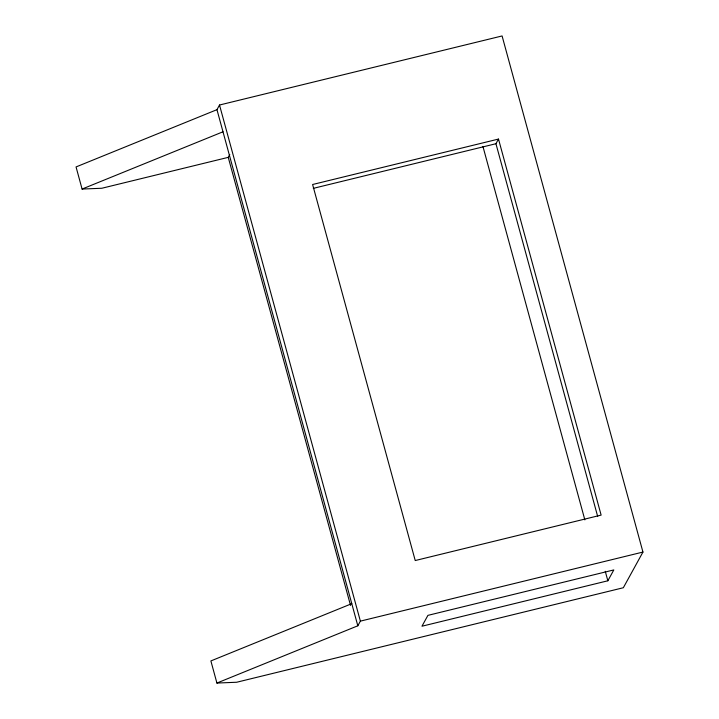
<?xml version="1.0" encoding="UTF-8"?>
<svg xmlns="http://www.w3.org/2000/svg" width="719" height="719" viewBox="0 0 719 719"><rect width="100%" height="100%" fill="white"/><g stroke="black" fill="none" stroke-linecap="round" stroke-linejoin="round"><path stroke-width="1.08" d="M229.783 154.558L228.247 157.353L101.837 188.252L82.083 189.052L76.052 166.934L216.958 109.665L219.511 105.019L502.087 35.95L642.948 552.066L623.337 587.738L236.668 682.25L216.913 683.05L210.883 660.932L351.789 603.663M597.687 516.503L495.939 143.719L498.501 139.073L312.603 184.504L415.231 560.541L601.129 515.101L498.501 139.073M216.913 683.05L357.819 625.791L360.381 621.135L219.511 105.019M607.852 580.781L613.819 569.924L427.922 615.365L421.954 626.222L607.852 580.781L605.263 571.308M82.083 189.052L222.998 131.784M313.304 188.36L495.939 143.719M360.381 621.135L642.948 552.066M482.943 146.487L584.853 519.882M216.958 109.665L357.819 625.791M228.247 157.353L350.539 605.425"/></g></svg>
